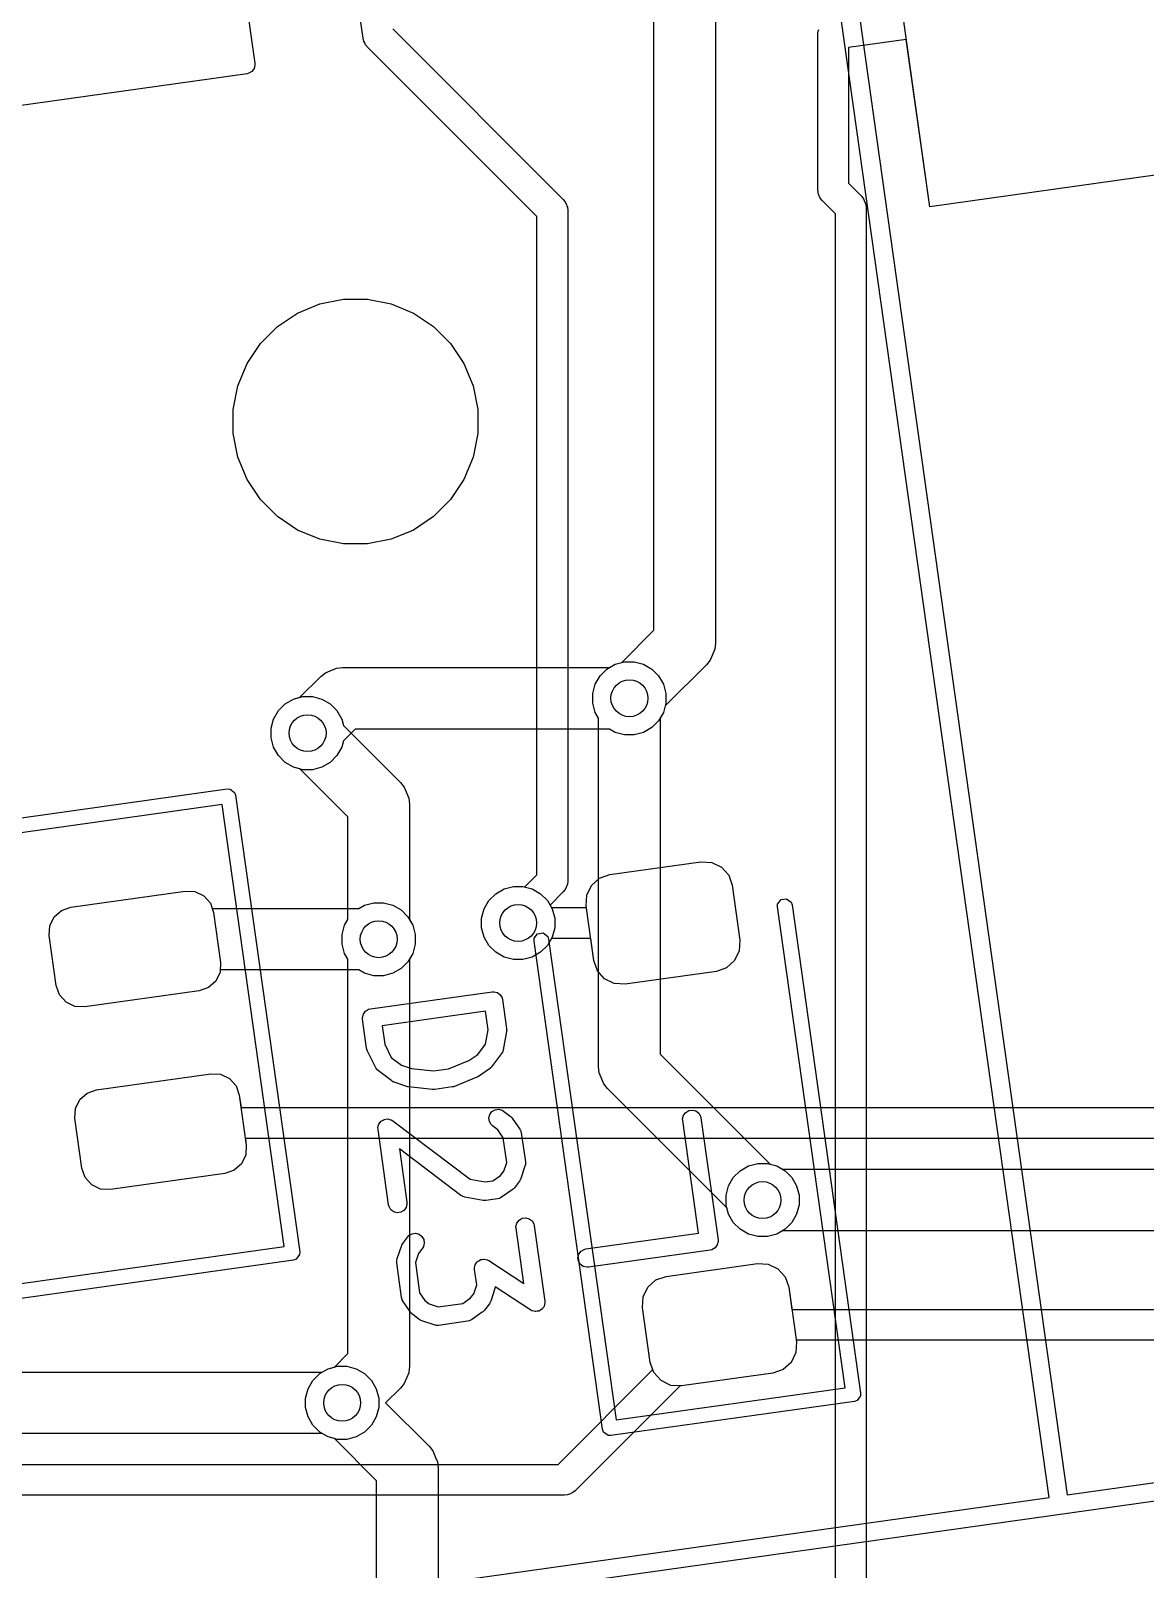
# Model space of a CAD drawing. Header units: millimetres. Extents: x 14 to 286, y -133 to -45.
# Drawn here: x 173.23 to 182.29, y -91.75 to -79.24 of the extents above; entities that cross this region are included whole.
import ezdxf

# ---------------------------------------------------------------- set-up
doc = ezdxf.new("R2010")
doc.units = ezdxf.units.MM
for name, color, linetype, true_color in [('B.Cu', 153, 'CONTINUOUS', 0x4d7fc4), ('B.Mask', 4, 'CONTINUOUS', 0x02ffee), ('B.Paste', 132, 'CONTINUOUS', 0x00c2c2), ('B.Silkscreen', 31, 'CONTINUOUS', 0xe8b2a7), ('F.Cu', 13, 'CONTINUOUS', 0xc83434), ('F.Mask', 201, 'CONTINUOUS', 0xd864ff), ('F.Paste', 253, 'CONTINUOUS', 0xb4a09a), ('F.Silkscreen', 41, 'CONTINUOUS', 0xf2eda1), ('User.Drawings', 9, 'CONTINUOUS', 0xc2c2c2)]:
    doc.layers.add(name, color=color, linetype=linetype, true_color=true_color)

msp = doc.modelspace()

# ---------------------------------------------------------------- linework, layer by layer
at = {"layer": 'B.Cu', "linetype": 'CONTINUOUS'}
for p, q in [((178.7958, -69.6389), (178.7958, -84.2194)), ((178.2958, -84.115846), (178.2958, -69.742453)), ((175.929816, -79.300396), (175.854478, -78.764334)), ((175.931002, -79.305288), (175.929816, -79.300396)), ((175.931002, -79.307386), (175.931002, -79.305288)), ((175.932227, -79.310345), (175.931002, -79.307386)), ((175.935589, -79.324211), (175.932227, -79.310345)), ((175.943614, -79.337836), (175.935589, -79.324211)), ((176.171546, -79.22407), (177.558288, -80.610811)), ((179.6288, -79.2666), (179.629293, -79.261593)), ((179.6288, -80.5313), (179.6288, -79.2666)), ((179.629001, -79.259515), (179.629803, -79.256411)), ((179.629293, -79.261593), (179.629001, -79.259515)), ((179.629803, -79.256411), (179.631202, -79.242214)), ((179.631202, -79.242214), (179.637252, -79.227605)), ((180.34899, -79.309173), (179.8788, -79.375259)), ((180.540353, -80.670786), (180.34899, -79.309173)), ((175.949666, -79.352446), (175.943614, -79.337836)), ((175.950229, -79.353009), (175.949666, -79.352446)), ((175.958457, -79.363035), (175.950229, -79.353009)), ((175.960342, -79.366235), (175.958457, -79.363035)), ((175.962284, -79.367698), (175.960342, -79.366235)), ((175.965312, -79.371388), (175.962284, -79.367698)), ((177.3449, -80.750976), (175.965312, -79.371388)), ((179.8788, -79.375259), (179.8788, -80.479524)), ((183.808238, -80.211514), (180.540353, -80.670786)), ((179.631202, -80.555686), (179.6288, -80.5313)), ((179.631202, -80.555687), (179.631202, -80.555686)), ((179.636329, -80.568064), (179.631202, -80.555687)), ((179.649866, -80.600746), (179.636329, -80.568064)), ((179.8788, -80.479524), (179.986288, -80.587012)), ((177.558288, -80.610811), (177.573833, -80.629753)), ((177.573833, -80.629753), (177.573834, -80.629754)), ((177.573834, -80.629754), (177.584766, -80.656149)), ((177.584766, -80.656149), (177.588305, -80.664692)), ((177.588305, -80.664692), (177.592498, -80.674814)), ((177.592498, -80.674814), (177.5949, -80.6992)), ((177.5949, -80.6992), (177.5949, -86.1554)), ((179.649871, -80.600751), (179.649866, -80.600746)), ((179.665412, -80.619688), (179.649871, -80.600751)), ((179.7729, -80.727176), (179.665412, -80.619688)), ((179.986288, -80.587012), (180.001828, -80.605948)), ((180.001828, -80.605948), (180.001834, -80.605954)), ((180.001834, -80.605954), (180.020498, -80.651014)), ((180.020498, -80.651014), (180.0229, -80.6754)), ((180.0229, -80.6754), (180.0229, -96.415362)), ((177.3449, -86.103623), (177.3449, -80.750976)), ((179.7729, -96.4241), (179.7729, -80.727176)), ((178.03427, -84.377375), (178.2958, -84.115846)), ((178.790997, -84.268172), (178.753668, -84.358292)), ((178.7958, -84.2194), (178.790997, -84.268162)), ((178.790997, -84.268162), (178.790997, -84.268172)), ((177.858594, -84.485972), (177.913972, -84.430594)), ((177.913972, -84.430594), (177.981795, -84.391436)), ((177.981795, -84.391436), (178.03427, -84.377375)), ((178.722577, -84.396177), (178.387824, -84.730929)), ((178.753668, -84.358292), (178.722577, -84.396177)), ((177.799167, -84.629442), (177.819436, -84.553795)), ((177.819436, -84.553795), (177.858594, -84.485972)), ((175.240794, -84.769272), (175.296172, -84.713894)), ((175.296172, -84.713894), (175.363995, -84.674736)), ((175.363995, -84.674736), (175.439642, -84.654467)), ((175.439642, -84.654467), (175.517958, -84.654467)), ((175.517958, -84.654467), (175.593605, -84.674736)), ((175.593605, -84.674736), (175.661428, -84.713894)), ((175.661428, -84.713894), (175.716806, -84.769272)), ((177.799167, -84.707758), (177.799167, -84.629442)), ((177.819436, -84.783405), (177.799167, -84.707758)), ((175.181367, -84.912742), (175.201636, -84.837095)), ((175.201636, -84.837095), (175.240794, -84.769272)), ((175.716806, -84.769272), (175.755964, -84.837095)), ((175.755964, -84.837095), (175.770024, -84.88957)), ((177.8466, -84.830453), (177.819436, -84.783405)), ((177.8466, -87.6663), (177.8466, -84.830453)), ((178.373764, -84.783405), (178.3466, -84.830453)), ((178.3466, -84.830453), (178.3466, -87.562746)), ((178.387824, -84.730929), (178.373764, -84.783405)), ((175.181367, -84.991058), (175.181367, -84.912742)), ((175.770024, -84.88957), (176.233776, -85.353323)), ((175.201636, -85.066705), (175.181367, -84.991058)), ((175.240794, -85.134528), (175.201636, -85.066705)), ((175.296172, -85.189906), (175.240794, -85.134528)), ((175.363995, -85.229064), (175.296172, -85.189906)), ((175.41647, -85.243124), (175.363995, -85.229064)), ((175.807, -85.633653), (175.41647, -85.243124)), ((176.233776, -85.353323), (176.264862, -85.391202)), ((176.264862, -85.391202), (176.264867, -85.391207)), ((176.264867, -85.391207), (176.302196, -85.481327)), ((176.302196, -85.481327), (176.307, -85.5301)), ((176.307, -85.5301), (176.307, -86.466546)), ((175.807, -86.466546), (175.807, -85.633653)), ((177.076795, -86.219036), (177.152442, -86.198767)), ((177.152442, -86.198767), (177.230758, -86.198767)), ((177.230758, -86.198767), (177.245741, -86.202781)), ((177.245741, -86.202781), (177.3449, -86.103623)), ((177.592498, -86.179786), (177.573834, -86.224846)), ((177.5949, -86.1554), (177.592498, -86.179786)), ((176.914436, -86.381395), (176.953594, -86.313572)), ((176.953594, -86.313572), (177.008972, -86.258194)), ((177.008972, -86.258194), (177.076795, -86.219036)), ((177.558289, -86.243788), (177.451164, -86.350912)), ((177.573834, -86.224846), (177.558289, -86.243788)), ((176.894167, -86.457042), (176.914436, -86.381395)), ((176.894167, -86.535358), (176.894167, -86.457042)), ((177.451164, -86.350912), (177.468764, -86.381395)), ((177.468764, -86.381395), (177.489033, -86.457042)), ((177.489033, -86.457042), (177.489033, -86.535358)), ((175.759567, -86.589242), (175.779836, -86.513595)), ((175.759567, -86.667558), (175.759567, -86.589242)), ((175.779836, -86.513595), (175.807, -86.466546)), ((176.307, -86.466546), (176.334164, -86.513595)), ((176.334164, -86.513595), (176.354433, -86.589242)), ((176.354433, -86.589242), (176.354433, -86.667558)), ((176.914436, -86.611005), (176.894167, -86.535358)), ((177.489033, -86.535358), (177.468764, -86.611005)), ((175.779836, -86.743205), (175.759567, -86.667558)), ((176.354433, -86.667558), (176.334164, -86.743205)), ((176.953594, -86.678828), (176.914436, -86.611005)), ((177.008972, -86.734206), (176.953594, -86.678828)), ((177.429606, -86.678828), (177.374228, -86.734206)), ((177.468764, -86.611005), (177.429606, -86.678828)), ((175.807, -86.790253), (175.779836, -86.743205)), ((175.807, -89.998446), (175.807, -86.790253)), ((176.334164, -86.743205), (176.307, -86.790253)), ((176.307, -86.790253), (176.307, -90.102)), ((177.076795, -86.773364), (177.008972, -86.734206)), ((177.152442, -86.793633), (177.076795, -86.773364)), ((177.230758, -86.793633), (177.152442, -86.793633)), ((177.306405, -86.773364), (177.230758, -86.793633)), ((177.374228, -86.734206), (177.306405, -86.773364)), ((178.3466, -87.562746), (179.242329, -88.458475)), ((177.851404, -87.715073), (177.8466, -87.6663)), ((177.888733, -87.805193), (177.851404, -87.715073)), ((177.888737, -87.805197), (177.888733, -87.805193)), ((177.919823, -87.843077), (177.888737, -87.805197)), ((178.888775, -88.812029), (177.919823, -87.843077)), ((179.242329, -88.458475), (179.294805, -88.472536)), ((179.294805, -88.472536), (179.362628, -88.511694)), ((179.362628, -88.511694), (179.418006, -88.567072)), ((179.418006, -88.567072), (179.457164, -88.634895)), ((179.457164, -88.634895), (179.477433, -88.710542)), ((179.477433, -88.710542), (179.477433, -88.788858)), ((178.902836, -88.864505), (178.888775, -88.812029)), ((179.477433, -88.788858), (179.457164, -88.864505)), ((178.941994, -88.932328), (178.902836, -88.864505)), ((178.997372, -88.987706), (178.941994, -88.932328)), ((179.418006, -88.932328), (179.362628, -88.987706)), ((179.457164, -88.864505), (179.418006, -88.932328)), ((179.065195, -89.026864), (178.997372, -88.987706)), ((179.140842, -89.047133), (179.065195, -89.026864)), ((179.219158, -89.047133), (179.140842, -89.047133)), ((179.294805, -89.026864), (179.219158, -89.047133)), ((179.362628, -88.987706), (179.294805, -89.026864)), ((175.69757, -90.107875), (175.807, -89.998446)), ((175.482736, -90.284295), (175.521894, -90.216472)), ((175.521894, -90.216472), (175.577272, -90.161094)), ((175.577272, -90.161094), (175.645095, -90.121936)), ((175.645095, -90.121936), (175.69757, -90.107875)), ((176.300899, -90.153904), (176.264868, -90.240892)), ((176.302196, -90.150773), (176.300899, -90.153904)), ((176.307, -90.102), (176.302196, -90.150773)), ((175.462467, -90.359942), (175.482736, -90.284295)), ((176.233777, -90.278777), (176.113454, -90.3991)), ((176.264868, -90.240892), (176.233777, -90.278777)), ((175.462467, -90.438258), (175.462467, -90.359942)), ((175.482736, -90.513905), (175.462467, -90.438258)), ((176.113454, -90.3991), (176.466377, -90.752023)), ((175.521894, -90.581728), (175.482736, -90.513905)), ((175.577272, -90.637106), (175.521894, -90.581728)), ((175.645095, -90.676264), (175.577272, -90.637106)), ((175.69757, -90.690324), (175.645095, -90.676264)), ((176.0396, -91.032354), (175.69757, -90.690324)), ((176.466377, -90.752023), (176.497468, -90.789908)), ((176.497468, -90.789908), (176.519334, -90.842699)), ((176.519334, -90.842699), (176.534796, -90.880027)), ((176.534796, -90.880027), (176.5396, -90.9288)), ((176.5396, -90.9288), (176.5396, -107.428046)), ((176.0396, -107.428046), (176.0396, -91.032354))]:
    msp.add_line(p, q, dxfattribs=at)
at = {"layer": 'B.Cu'}
for centre in [(178.0966, -84.6686), (175.4788, -84.9519), (177.1916, -86.4962), (176.057, -86.6284), (179.18, -88.7497), (175.7599, -90.3991)]:
    msp.add_circle(centre, 0.15, dxfattribs=at)
at = {"layer": 'B.Mask', "linetype": 'CONTINUOUS'}
for p, q in [((180.540353, -80.670786), (180.122834, -77.699982)), ((183.808238, -80.211514), (180.540353, -80.670786)), ((175.396665, -81.53608), (175.577777, -81.461061)), ((175.577777, -81.461061), (175.770045, -81.422816)), ((175.770045, -81.422816), (175.966079, -81.422816)), ((175.966079, -81.422816), (176.158347, -81.461061)), ((176.158347, -81.461061), (176.339459, -81.53608)), ((175.233669, -81.644991), (175.396665, -81.53608)), ((176.339459, -81.53608), (176.502455, -81.644991)), ((175.095052, -81.783608), (175.233669, -81.644991)), ((176.502455, -81.644991), (176.641072, -81.783608)), ((174.986141, -81.946604), (175.095052, -81.783608)), ((176.641072, -81.783608), (176.749983, -81.946604)), ((174.911122, -82.127716), (174.986141, -81.946604)), ((176.749983, -81.946604), (176.825002, -82.127716)), ((174.872877, -82.319984), (174.911122, -82.127716)), ((176.825002, -82.127716), (176.863247, -82.319984)), ((174.872877, -82.516018), (174.872877, -82.319984)), ((176.863247, -82.319984), (176.863247, -82.516018)), ((174.911122, -82.708286), (174.872877, -82.516018)), ((176.863247, -82.516018), (176.825002, -82.708286)), ((174.986141, -82.889398), (174.911122, -82.708286)), ((176.825002, -82.708286), (176.749983, -82.889398)), ((175.095052, -83.052394), (174.986141, -82.889398)), ((176.749983, -82.889398), (176.641072, -83.052394)), ((175.233669, -83.191011), (175.095052, -83.052394)), ((176.641072, -83.052394), (176.502455, -83.191011)), ((175.396665, -83.299922), (175.233669, -83.191011)), ((176.502455, -83.191011), (176.339459, -83.299922)), ((175.577777, -83.374941), (175.396665, -83.299922)), ((176.339459, -83.299922), (176.158347, -83.374941)), ((175.770045, -83.413186), (175.577777, -83.374941)), ((175.966079, -83.413186), (175.770045, -83.413186)), ((176.158347, -83.374941), (175.966079, -83.413186))]:
    msp.add_line(p, q, dxfattribs=at)
at = {"layer": 'B.Paste', "linetype": 'CONTINUOUS'}
for p, q in [((180.540353, -80.670786), (180.122834, -77.699982)), ((183.808238, -80.211514), (180.540353, -80.670786))]:
    msp.add_line(p, q, dxfattribs=at)
at = {"layer": 'B.Silkscreen', "linetype": 'CONTINUOUS'}
for p, q in [((174.910311, -78.513293), (175.049484, -79.503562)), ((175.025156, -79.569954), (174.999941, -79.584807)), ((175.042767, -79.546584), (175.025156, -79.569954)), ((175.050094, -79.518252), (175.042767, -79.546584)), ((175.049484, -79.503562), (175.050094, -79.518252)), ((174.985652, -79.58827), (170.034311, -80.284135)), ((174.999941, -79.584807), (174.985652, -79.58827))]:
    msp.add_line(p, q, dxfattribs=at)
at = {"layer": 'F.Cu', "linetype": 'CONTINUOUS'}
for p, q in [((175.585324, -84.491823), (175.623208, -84.460732)), ((175.623208, -84.460732), (175.713328, -84.423403)), ((175.713328, -84.423403), (175.713337, -84.423403)), ((175.713337, -84.423403), (175.7621, -84.4186)), ((175.7621, -84.4186), (177.934746, -84.4186)), ((177.934746, -84.4186), (177.981795, -84.391436)), ((177.981795, -84.391436), (178.057442, -84.371167)), ((178.057442, -84.371167), (178.135758, -84.371167)), ((178.135758, -84.371167), (178.211405, -84.391436)), ((178.211405, -84.391436), (178.279228, -84.430594)), ((178.279228, -84.430594), (178.334606, -84.485972)), ((175.41647, -84.660675), (175.585324, -84.491823)), ((178.334606, -84.485972), (178.373764, -84.553795)), ((178.373764, -84.553795), (178.394033, -84.629442)), ((175.240794, -84.769272), (175.296172, -84.713894)), ((175.296172, -84.713894), (175.363995, -84.674736)), ((175.363995, -84.674736), (175.41647, -84.660675)), ((178.394033, -84.707758), (178.373764, -84.783405)), ((178.394033, -84.629442), (178.394033, -84.707758)), ((175.181367, -84.912742), (175.201636, -84.837095)), ((175.201636, -84.837095), (175.240794, -84.769272)), ((178.373764, -84.783405), (178.334606, -84.851228)), ((175.181367, -84.991058), (175.181367, -84.912742)), ((175.865653, -84.9186), (175.770024, -85.014229)), ((177.934746, -84.9186), (175.865653, -84.9186)), ((177.981795, -84.945764), (177.934746, -84.9186)), ((178.057442, -84.966033), (177.981795, -84.945764)), ((178.211405, -84.945764), (178.135758, -84.966033)), ((178.279228, -84.906606), (178.211405, -84.945764)), ((178.334606, -84.851228), (178.279228, -84.906606)), ((175.201636, -85.066705), (175.181367, -84.991058)), ((175.240794, -85.134528), (175.201636, -85.066705)), ((175.755964, -85.066705), (175.716806, -85.134528)), ((175.770024, -85.014229), (175.755964, -85.066705)), ((178.135758, -84.966033), (178.057442, -84.966033)), ((175.296172, -85.189906), (175.240794, -85.134528)), ((175.363995, -85.229064), (175.296172, -85.189906)), ((175.661428, -85.189906), (175.593605, -85.229064)), ((175.716806, -85.134528), (175.661428, -85.189906)), ((175.439642, -85.249333), (175.363995, -85.229064)), ((175.517958, -85.249333), (175.439642, -85.249333)), ((175.593605, -85.229064), (175.517958, -85.249333)), ((177.936386, -86.102627), (178.679087, -85.998247)), ((178.679087, -85.998247), (178.766736, -86.003224)), ((178.766736, -86.003224), (178.845809, -86.041365)), ((178.845809, -86.041365), (178.904267, -86.106861)), ((177.076795, -86.219036), (177.152442, -86.198767)), ((177.152442, -86.198767), (177.230758, -86.198767)), ((177.230758, -86.198767), (177.306405, -86.219036)), ((177.749866, -86.269102), (177.788007, -86.190029)), ((177.788007, -86.190029), (177.853503, -86.131571)), ((177.853503, -86.131571), (177.936386, -86.102627)), ((178.904267, -86.106861), (178.933211, -86.189744)), ((178.933211, -86.189744), (178.995839, -86.635364)), ((173.551614, -86.367453), (174.482466, -86.236631)), ((174.482466, -86.236631), (174.562324, -86.241166)), ((174.562324, -86.241166), (174.634369, -86.275915)), ((174.634369, -86.275915), (174.68763, -86.33559)), ((174.68763, -86.33559), (174.70258, -86.3784)), ((175.942195, -86.351236), (176.017842, -86.330967)), ((176.017842, -86.330967), (176.096158, -86.330967)), ((176.096158, -86.330967), (176.171805, -86.351236)), ((176.914436, -86.381395), (176.953594, -86.313572)), ((176.953594, -86.313572), (177.008972, -86.258194)), ((177.008972, -86.258194), (177.076795, -86.219036)), ((177.306405, -86.219036), (177.374228, -86.258194)), ((177.374228, -86.258194), (177.429606, -86.313572)), ((177.429606, -86.313572), (177.462878, -86.3712)), ((177.744889, -86.356752), (177.749866, -86.269102)), ((173.381675, -86.519131), (173.416424, -86.447086)), ((173.416424, -86.447086), (173.476099, -86.393825)), ((173.476099, -86.393825), (173.551614, -86.367453)), ((174.70258, -86.3784), (175.895146, -86.3784)), ((175.895146, -86.3784), (175.942195, -86.351236)), ((176.171805, -86.351236), (176.239628, -86.390394)), ((176.239628, -86.390394), (176.295006, -86.445772)), ((176.295006, -86.445772), (176.334164, -86.513595)), ((176.894167, -86.457042), (176.914436, -86.381395)), ((176.894167, -86.535358), (176.894167, -86.457042)), ((177.462878, -86.3712), (177.74692, -86.3712)), ((177.74692, -86.3712), (177.744889, -86.356752)), ((173.37714, -86.598989), (173.381675, -86.519131)), ((176.334164, -86.513595), (176.354433, -86.589242)), ((176.354433, -86.589242), (176.354433, -86.667558)), ((176.914436, -86.611005), (176.894167, -86.535358)), ((173.434201, -87.004999), (173.37714, -86.598989)), ((176.354433, -86.667558), (176.334164, -86.743205)), ((176.953594, -86.678828), (176.914436, -86.611005)), ((177.008972, -86.734206), (176.953594, -86.678828)), ((177.429606, -86.678828), (177.374228, -86.734206)), ((177.462878, -86.6212), (177.429606, -86.678828)), ((177.782055, -86.6212), (177.462878, -86.6212)), ((177.807517, -86.802372), (177.782055, -86.6212)), ((178.995839, -86.635364), (178.990862, -86.723014)), ((176.295006, -86.811028), (176.239628, -86.866406)), ((176.334164, -86.743205), (176.295006, -86.811028)), ((177.076795, -86.773364), (177.008972, -86.734206)), ((177.152442, -86.793633), (177.076795, -86.773364)), ((177.230758, -86.793633), (177.152442, -86.793633)), ((177.306405, -86.773364), (177.230758, -86.793633)), ((177.374228, -86.734206), (177.306405, -86.773364)), ((177.836461, -86.885255), (177.807517, -86.802372)), ((178.952721, -86.802087), (178.887225, -86.860545)), ((178.990862, -86.723014), (178.952721, -86.802087)), ((174.766527, -86.896973), (174.731778, -86.969018)), ((174.767582, -86.8784), (174.766527, -86.896973)), ((175.895146, -86.8784), (174.767582, -86.8784)), ((175.942195, -86.905564), (175.895146, -86.8784)), ((176.017842, -86.925833), (175.942195, -86.905564)), ((176.096158, -86.925833), (176.017842, -86.925833)), ((176.171805, -86.905564), (176.096158, -86.925833)), ((176.239628, -86.866406), (176.171805, -86.905564)), ((177.894919, -86.950751), (177.836461, -86.885255)), ((177.973992, -86.988892), (177.894919, -86.950751)), ((178.804342, -86.889489), (178.061641, -86.993869)), ((178.887225, -86.860545), (178.804342, -86.889489)), ((173.460572, -87.080514), (173.434201, -87.004999)), ((173.513833, -87.140189), (173.460572, -87.080514)), ((174.596588, -87.048651), (173.665736, -87.179473)), ((174.672103, -87.022279), (174.596588, -87.048651)), ((174.731778, -86.969018), (174.672103, -87.022279)), ((178.061641, -86.993869), (177.973992, -86.988892)), ((173.585878, -87.174938), (173.513833, -87.140189)), ((173.665736, -87.179473), (173.585878, -87.174938)), ((173.760373, -87.852855), (174.691225, -87.722033)), ((174.691225, -87.722033), (174.771083, -87.726568)), ((174.771083, -87.726568), (174.843128, -87.761317)), ((174.843128, -87.761317), (174.896389, -87.820992)), ((174.896389, -87.820992), (174.92276, -87.896507)), ((173.590434, -88.004533), (173.625183, -87.932488)), ((173.625183, -87.932488), (173.684858, -87.879227)), ((173.684858, -87.879227), (173.760373, -87.852855)), ((174.92276, -87.896507), (174.937024, -87.998)), ((173.585899, -88.084391), (173.590434, -88.004533)), ((173.64296, -88.490401), (173.585899, -88.084391)), ((174.937024, -87.998), (184.208824, -87.998)), ((184.2606, -88.248), (174.972159, -88.248)), ((174.972159, -88.248), (174.979821, -88.302517)), ((174.979821, -88.302517), (174.975286, -88.382375)), ((174.940537, -88.45442), (174.880862, -88.507681)), ((174.975286, -88.382375), (174.940537, -88.45442)), ((179.065195, -88.472536), (179.140842, -88.452267)), ((179.140842, -88.452267), (179.219158, -88.452267)), ((179.219158, -88.452267), (179.294805, -88.472536)), ((173.669331, -88.565916), (173.64296, -88.490401)), ((173.722592, -88.625591), (173.669331, -88.565916)), ((174.805347, -88.534053), (173.874495, -88.664875)), ((174.880862, -88.507681), (174.805347, -88.534053)), ((178.902836, -88.634895), (178.941994, -88.567072)), ((178.941994, -88.567072), (178.997372, -88.511694)), ((178.997372, -88.511694), (179.065195, -88.472536)), ((179.294805, -88.472536), (179.341854, -88.4997)), ((179.341854, -88.4997), (191.021846, -88.4997)), ((173.794637, -88.66034), (173.722592, -88.625591)), ((173.874495, -88.664875), (173.794637, -88.66034)), ((178.882567, -88.710542), (178.902836, -88.634895)), ((178.882567, -88.788858), (178.882567, -88.710542)), ((178.902836, -88.864505), (178.882567, -88.788858)), ((178.941994, -88.932328), (178.902836, -88.864505)), ((178.997372, -88.987706), (178.941994, -88.932328)), ((179.065195, -89.026864), (178.997372, -88.987706)), ((179.140842, -89.047133), (179.065195, -89.026864)), ((179.219158, -89.047133), (179.140842, -89.047133)), ((179.294805, -89.026864), (179.219158, -89.047133)), ((179.341854, -88.9997), (179.294805, -89.026864)), ((191.1254, -88.9997), (179.341854, -88.9997)), ((178.395658, -89.370511), (179.138359, -89.266131)), ((179.138359, -89.266131), (179.226008, -89.271108)), ((179.226008, -89.271108), (179.305081, -89.309249)), ((179.305081, -89.309249), (179.363539, -89.374745)), ((178.209138, -89.536986), (178.247279, -89.457913)), ((178.247279, -89.457913), (178.312775, -89.399455)), ((178.312775, -89.399455), (178.395658, -89.370511)), ((179.363539, -89.374745), (179.392483, -89.457628)), ((179.392483, -89.457628), (179.417959, -89.6389)), ((178.204161, -89.624636), (178.209138, -89.536986)), ((178.266789, -90.070256), (178.204161, -89.624636)), ((179.417959, -89.6389), (191.1197, -89.6389)), ((179.455111, -89.903248), (179.450134, -89.990898)), ((191.067924, -89.8889), (179.453095, -89.8889)), ((179.453095, -89.8889), (179.455111, -89.903248)), ((178.287412, -90.129311), (178.266789, -90.070256)), ((179.411993, -90.069971), (179.346497, -90.128429)), ((179.450134, -89.990898), (179.411993, -90.069971)), ((162.261254, -90.1491), (175.598046, -90.1491)), ((175.598046, -90.1491), (175.645095, -90.121936)), ((175.645095, -90.121936), (175.720742, -90.101667)), ((175.720742, -90.101667), (175.799058, -90.101667)), ((175.799058, -90.101667), (175.874705, -90.121936)), ((175.874705, -90.121936), (175.942528, -90.161094)), ((175.942528, -90.161094), (175.997906, -90.216472)), ((175.997906, -90.216472), (176.037064, -90.284295)), ((177.515924, -90.9008), (178.287412, -90.129311)), ((179.263614, -90.157373), (178.520913, -90.261753)), ((179.346497, -90.128429), (179.263614, -90.157373)), ((176.037064, -90.284295), (176.057333, -90.359942)), ((178.509188, -90.261087), (177.656088, -91.114188)), ((178.520913, -90.261753), (178.509188, -90.261087)), ((176.057333, -90.438258), (176.037064, -90.513905)), ((176.057333, -90.359942), (176.057333, -90.438258)), ((175.997906, -90.581728), (175.942528, -90.637106)), ((176.037064, -90.513905), (175.997906, -90.581728)), ((175.598046, -90.6491), (162.1577, -90.6491)), ((175.645095, -90.676264), (175.598046, -90.6491)), ((175.720742, -90.696533), (175.645095, -90.676264)), ((175.799058, -90.696533), (175.720742, -90.696533)), ((175.874705, -90.676264), (175.799058, -90.696533)), ((175.942528, -90.637106), (175.874705, -90.676264)), ((159.538276, -90.9008), (177.515924, -90.9008)), ((177.5677, -91.1508), (159.4865, -91.1508)), ((177.592086, -91.148398), (177.5677, -91.1508)), ((177.592087, -91.148398), (177.592086, -91.148398)), ((177.609686, -91.141108), (177.592087, -91.148398)), ((177.637146, -91.129734), (177.609686, -91.141108)), ((177.637151, -91.129728), (177.637146, -91.129734)), ((177.656088, -91.114188), (177.637151, -91.129728))]:
    msp.add_line(p, q, dxfattribs=at)
at = {"layer": 'F.Cu'}
for centre in [(178.0966, -84.6686), (175.4788, -84.9519), (177.1916, -86.4962), (176.057, -86.6284), (179.18, -88.7497), (175.7599, -90.3991)]:
    msp.add_circle(centre, 0.15, dxfattribs=at)
at = {"layer": 'F.Mask', "linetype": 'CONTINUOUS'}
for p, q in [((175.396665, -81.53608), (175.577777, -81.461061)), ((175.577777, -81.461061), (175.770045, -81.422816)), ((175.770045, -81.422816), (175.966079, -81.422816)), ((175.966079, -81.422816), (176.158347, -81.461061)), ((176.158347, -81.461061), (176.339459, -81.53608)), ((175.233669, -81.644991), (175.396665, -81.53608)), ((176.339459, -81.53608), (176.502455, -81.644991)), ((175.095052, -81.783608), (175.233669, -81.644991)), ((176.502455, -81.644991), (176.641072, -81.783608)), ((174.986141, -81.946604), (175.095052, -81.783608)), ((176.641072, -81.783608), (176.749983, -81.946604)), ((174.911122, -82.127716), (174.986141, -81.946604)), ((176.749983, -81.946604), (176.825002, -82.127716)), ((174.872877, -82.319984), (174.911122, -82.127716)), ((176.825002, -82.127716), (176.863247, -82.319984)), ((174.872877, -82.516018), (174.872877, -82.319984)), ((176.863247, -82.319984), (176.863247, -82.516018)), ((174.911122, -82.708286), (174.872877, -82.516018)), ((176.863247, -82.516018), (176.825002, -82.708286)), ((174.986141, -82.889398), (174.911122, -82.708286)), ((176.825002, -82.708286), (176.749983, -82.889398)), ((175.095052, -83.052394), (174.986141, -82.889398)), ((176.749983, -82.889398), (176.641072, -83.052394)), ((175.233669, -83.191011), (175.095052, -83.052394)), ((176.641072, -83.052394), (176.502455, -83.191011)), ((175.396665, -83.299922), (175.233669, -83.191011)), ((176.502455, -83.191011), (176.339459, -83.299922)), ((175.577777, -83.374941), (175.396665, -83.299922)), ((176.339459, -83.299922), (176.158347, -83.374941)), ((175.770045, -83.413186), (175.577777, -83.374941)), ((175.966079, -83.413186), (175.770045, -83.413186)), ((176.158347, -83.374941), (175.966079, -83.413186)), ((177.936386, -86.102627), (178.679087, -85.998247)), ((178.679087, -85.998247), (178.766736, -86.003224)), ((178.766736, -86.003224), (178.845809, -86.041365)), ((178.845809, -86.041365), (178.904267, -86.106861)), ((177.749866, -86.269102), (177.788007, -86.190029)), ((177.788007, -86.190029), (177.853503, -86.131571)), ((177.853503, -86.131571), (177.936386, -86.102627)), ((178.904267, -86.106861), (178.933211, -86.189744)), ((178.933211, -86.189744), (178.995839, -86.635364)), ((173.551614, -86.367453), (174.482466, -86.236631)), ((174.482466, -86.236631), (174.562324, -86.241166)), ((174.562324, -86.241166), (174.634369, -86.275915)), ((174.634369, -86.275915), (174.68763, -86.33559)), ((174.68763, -86.33559), (174.714001, -86.411105)), ((177.744889, -86.356752), (177.749866, -86.269102)), ((173.381675, -86.519131), (173.416424, -86.447086)), ((173.416424, -86.447086), (173.476099, -86.393825)), ((173.476099, -86.393825), (173.551614, -86.367453)), ((174.714001, -86.411105), (174.771062, -86.817115)), ((177.807517, -86.802372), (177.744889, -86.356752)), ((173.37714, -86.598989), (173.381675, -86.519131)), ((173.434201, -87.004999), (173.37714, -86.598989)), ((178.995839, -86.635364), (178.990862, -86.723014)), ((174.771062, -86.817115), (174.766527, -86.896973)), ((177.836461, -86.885255), (177.807517, -86.802372)), ((178.952721, -86.802087), (178.887225, -86.860545)), ((178.990862, -86.723014), (178.952721, -86.802087)), ((174.766527, -86.896973), (174.731778, -86.969018)), ((177.894919, -86.950751), (177.836461, -86.885255)), ((177.973992, -86.988892), (177.894919, -86.950751)), ((178.804342, -86.889489), (178.061641, -86.993869)), ((178.887225, -86.860545), (178.804342, -86.889489)), ((173.460572, -87.080514), (173.434201, -87.004999)), ((173.513833, -87.140189), (173.460572, -87.080514)), ((174.596588, -87.048651), (173.665736, -87.179473)), ((174.672103, -87.022279), (174.596588, -87.048651)), ((174.731778, -86.969018), (174.672103, -87.022279)), ((178.061641, -86.993869), (177.973992, -86.988892)), ((173.585878, -87.174938), (173.513833, -87.140189)), ((173.665736, -87.179473), (173.585878, -87.174938)), ((173.760373, -87.852855), (174.691225, -87.722033)), ((174.691225, -87.722033), (174.771083, -87.726568)), ((174.771083, -87.726568), (174.843128, -87.761317)), ((174.843128, -87.761317), (174.896389, -87.820992)), ((174.896389, -87.820992), (174.92276, -87.896507)), ((173.590434, -88.004533), (173.625183, -87.932488)), ((173.625183, -87.932488), (173.684858, -87.879227)), ((173.684858, -87.879227), (173.760373, -87.852855)), ((174.92276, -87.896507), (174.979821, -88.302517)), ((173.585899, -88.084391), (173.590434, -88.004533)), ((173.64296, -88.490401), (173.585899, -88.084391)), ((174.979821, -88.302517), (174.975286, -88.382375)), ((174.940537, -88.45442), (174.880862, -88.507681)), ((174.975286, -88.382375), (174.940537, -88.45442)), ((173.669331, -88.565916), (173.64296, -88.490401)), ((173.722592, -88.625591), (173.669331, -88.565916)), ((174.805347, -88.534053), (173.874495, -88.664875)), ((174.880862, -88.507681), (174.805347, -88.534053)), ((173.794637, -88.66034), (173.722592, -88.625591)), ((173.874495, -88.664875), (173.794637, -88.66034)), ((178.395658, -89.370511), (179.138359, -89.266131)), ((179.138359, -89.266131), (179.226008, -89.271108)), ((179.226008, -89.271108), (179.305081, -89.309249)), ((179.305081, -89.309249), (179.363539, -89.374745)), ((178.209138, -89.536986), (178.247279, -89.457913)), ((178.247279, -89.457913), (178.312775, -89.399455)), ((178.312775, -89.399455), (178.395658, -89.370511)), ((179.363539, -89.374745), (179.392483, -89.457628)), ((179.392483, -89.457628), (179.455111, -89.903248)), ((178.204161, -89.624636), (178.209138, -89.536986)), ((178.266789, -90.070256), (178.204161, -89.624636)), ((179.455111, -89.903248), (179.450134, -89.990898)), ((178.295733, -90.153139), (178.266789, -90.070256)), ((179.411993, -90.069971), (179.346497, -90.128429)), ((179.450134, -89.990898), (179.411993, -90.069971)), ((178.354191, -90.218635), (178.295733, -90.153139)), ((178.433264, -90.256776), (178.354191, -90.218635)), ((179.263614, -90.157373), (178.520913, -90.261753)), ((179.346497, -90.128429), (179.263614, -90.157373)), ((178.520913, -90.261753), (178.433264, -90.256776))]:
    msp.add_line(p, q, dxfattribs=at)
at = {"layer": 'F.Paste', "linetype": 'CONTINUOUS'}
for p, q in [((177.936386, -86.102627), (178.679087, -85.998247)), ((178.679087, -85.998247), (178.766736, -86.003224)), ((178.766736, -86.003224), (178.845809, -86.041365)), ((178.845809, -86.041365), (178.904267, -86.106861)), ((177.749866, -86.269102), (177.788007, -86.190029)), ((177.788007, -86.190029), (177.853503, -86.131571)), ((177.853503, -86.131571), (177.936386, -86.102627)), ((178.904267, -86.106861), (178.933211, -86.189744)), ((178.933211, -86.189744), (178.995839, -86.635364)), ((173.551614, -86.367453), (174.482466, -86.236631)), ((174.482466, -86.236631), (174.562324, -86.241166)), ((174.562324, -86.241166), (174.634369, -86.275915)), ((174.634369, -86.275915), (174.68763, -86.33559)), ((174.68763, -86.33559), (174.714001, -86.411105)), ((177.744889, -86.356752), (177.749866, -86.269102)), ((173.381675, -86.519131), (173.416424, -86.447086)), ((173.416424, -86.447086), (173.476099, -86.393825)), ((173.476099, -86.393825), (173.551614, -86.367453)), ((174.714001, -86.411105), (174.771062, -86.817115)), ((177.807517, -86.802372), (177.744889, -86.356752)), ((173.37714, -86.598989), (173.381675, -86.519131)), ((173.434201, -87.004999), (173.37714, -86.598989)), ((178.995839, -86.635364), (178.990862, -86.723014)), ((174.771062, -86.817115), (174.766527, -86.896973)), ((177.836461, -86.885255), (177.807517, -86.802372)), ((178.952721, -86.802087), (178.887225, -86.860545)), ((178.990862, -86.723014), (178.952721, -86.802087)), ((174.766527, -86.896973), (174.731778, -86.969018)), ((177.894919, -86.950751), (177.836461, -86.885255)), ((177.973992, -86.988892), (177.894919, -86.950751)), ((178.804342, -86.889489), (178.061641, -86.993869)), ((178.887225, -86.860545), (178.804342, -86.889489)), ((173.460572, -87.080514), (173.434201, -87.004999)), ((173.513833, -87.140189), (173.460572, -87.080514)), ((174.596588, -87.048651), (173.665736, -87.179473)), ((174.672103, -87.022279), (174.596588, -87.048651)), ((174.731778, -86.969018), (174.672103, -87.022279)), ((178.061641, -86.993869), (177.973992, -86.988892)), ((173.585878, -87.174938), (173.513833, -87.140189)), ((173.665736, -87.179473), (173.585878, -87.174938)), ((173.760373, -87.852855), (174.691225, -87.722033)), ((174.691225, -87.722033), (174.771083, -87.726568)), ((174.771083, -87.726568), (174.843128, -87.761317)), ((174.843128, -87.761317), (174.896389, -87.820992)), ((174.896389, -87.820992), (174.92276, -87.896507)), ((173.590434, -88.004533), (173.625183, -87.932488)), ((173.625183, -87.932488), (173.684858, -87.879227)), ((173.684858, -87.879227), (173.760373, -87.852855)), ((174.92276, -87.896507), (174.979821, -88.302517)), ((173.585899, -88.084391), (173.590434, -88.004533)), ((173.64296, -88.490401), (173.585899, -88.084391)), ((174.979821, -88.302517), (174.975286, -88.382375)), ((174.940537, -88.45442), (174.880862, -88.507681)), ((174.975286, -88.382375), (174.940537, -88.45442)), ((173.669331, -88.565916), (173.64296, -88.490401)), ((173.722592, -88.625591), (173.669331, -88.565916)), ((174.805347, -88.534053), (173.874495, -88.664875)), ((174.880862, -88.507681), (174.805347, -88.534053)), ((173.794637, -88.66034), (173.722592, -88.625591)), ((173.874495, -88.664875), (173.794637, -88.66034)), ((178.395658, -89.370511), (179.138359, -89.266131)), ((179.138359, -89.266131), (179.226008, -89.271108)), ((179.226008, -89.271108), (179.305081, -89.309249)), ((179.305081, -89.309249), (179.363539, -89.374745)), ((178.209138, -89.536986), (178.247279, -89.457913)), ((178.247279, -89.457913), (178.312775, -89.399455)), ((178.312775, -89.399455), (178.395658, -89.370511)), ((179.363539, -89.374745), (179.392483, -89.457628)), ((179.392483, -89.457628), (179.455111, -89.903248)), ((178.204161, -89.624636), (178.209138, -89.536986)), ((178.266789, -90.070256), (178.204161, -89.624636)), ((179.455111, -89.903248), (179.450134, -89.990898)), ((178.295733, -90.153139), (178.266789, -90.070256)), ((179.411993, -90.069971), (179.346497, -90.128429)), ((179.450134, -89.990898), (179.411993, -90.069971)), ((178.354191, -90.218635), (178.295733, -90.153139)), ((178.433264, -90.256776), (178.354191, -90.218635)), ((179.263614, -90.157373), (178.520913, -90.261753)), ((179.346497, -90.128429), (179.263614, -90.157373)), ((178.520913, -90.261753), (178.433264, -90.256776))]:
    msp.add_line(p, q, dxfattribs=at)
at = {"layer": 'F.Silkscreen', "linetype": 'CONTINUOUS'}
for p, q in [((175.396665, -81.53608), (175.577777, -81.461061)), ((175.577777, -81.461061), (175.770045, -81.422816)), ((175.770045, -81.422816), (175.966079, -81.422816)), ((175.966079, -81.422816), (176.158347, -81.461061)), ((176.158347, -81.461061), (176.339459, -81.53608)), ((175.233669, -81.644991), (175.396665, -81.53608)), ((176.339459, -81.53608), (176.502455, -81.644991)), ((175.095052, -81.783608), (175.233669, -81.644991)), ((176.502455, -81.644991), (176.641072, -81.783608)), ((174.986141, -81.946604), (175.095052, -81.783608)), ((176.641072, -81.783608), (176.749983, -81.946604)), ((174.911122, -82.127716), (174.986141, -81.946604)), ((176.749983, -81.946604), (176.825002, -82.127716)), ((174.872877, -82.319984), (174.911122, -82.127716)), ((176.825002, -82.127716), (176.863247, -82.319984)), ((174.872877, -82.516018), (174.872877, -82.319984)), ((176.863247, -82.319984), (176.863247, -82.516018)), ((174.911122, -82.708286), (174.872877, -82.516018)), ((176.863247, -82.516018), (176.825002, -82.708286)), ((174.986141, -82.889398), (174.911122, -82.708286)), ((176.825002, -82.708286), (176.749983, -82.889398)), ((175.095052, -83.052394), (174.986141, -82.889398)), ((176.749983, -82.889398), (176.641072, -83.052394)), ((175.233669, -83.191011), (175.095052, -83.052394)), ((176.641072, -83.052394), (176.502455, -83.191011)), ((175.396665, -83.299922), (175.233669, -83.191011)), ((176.502455, -83.191011), (176.339459, -83.299922)), ((175.577777, -83.374941), (175.396665, -83.299922)), ((176.339459, -83.299922), (176.158347, -83.374941)), ((175.770045, -83.413186), (175.577777, -83.374941)), ((175.966079, -83.413186), (175.770045, -83.413186)), ((176.158347, -83.374941), (175.966079, -83.413186)), ((167.596222, -86.421813), (174.825179, -85.40585)), ((174.825179, -85.40585), (174.848552, -85.407177)), ((174.848552, -85.407177), (174.885227, -85.434814)), ((174.885227, -85.434814), (174.892945, -85.456916)), ((174.892945, -85.456916), (175.414844, -89.170421)), ((174.782463, -85.533032), (167.672338, -86.532294)), ((175.287661, -89.127705), (174.782463, -85.533032)), ((179.302542, -86.341862), (179.330179, -86.305187)), ((179.330179, -86.305187), (179.375654, -86.298796)), ((179.375654, -86.298796), (179.412329, -86.326433)), ((179.412329, -86.326433), (179.420047, -86.348535)), ((179.301215, -86.365235), (179.302542, -86.341862)), ((179.85095, -90.276796), (179.301215, -86.365235)), ((179.420047, -86.348535), (179.978133, -90.319511)), ((177.322007, -86.620208), (177.349644, -86.583533)), ((177.349644, -86.583533), (177.395119, -86.577142)), ((177.395119, -86.577142), (177.431794, -86.604779)), ((177.32068, -86.643581), (177.322007, -86.620208)), ((177.878764, -90.614556), (177.32068, -86.643581)), ((177.431794, -86.604779), (177.439512, -86.626881)), ((177.439512, -86.626881), (177.989245, -90.538439)), ((175.989637, -87.194906), (176.979905, -87.055733)), ((176.979905, -87.055733), (176.994595, -87.055123)), ((176.994595, -87.055123), (177.022927, -87.062451)), ((177.022927, -87.062451), (177.046297, -87.080062)), ((177.046297, -87.080062), (177.06115, -87.105276)), ((175.932523, -87.236592), (175.950134, -87.213222)), ((175.950134, -87.213222), (175.975348, -87.198369)), ((175.975348, -87.198369), (175.989637, -87.194906)), ((176.92651, -87.21471), (176.084782, -87.333008)), ((176.947515, -87.364165), (176.92651, -87.21471)), ((177.06115, -87.105276), (177.064613, -87.119565)), ((177.064613, -87.119565), (177.097749, -87.355343)), ((175.925195, -87.264924), (175.932523, -87.236592)), ((175.925805, -87.279614), (175.925195, -87.264924)), ((175.958941, -87.515392), (175.925805, -87.279614)), ((176.084782, -87.333008), (176.105787, -87.482462)), ((176.925652, -87.482879), (176.947515, -87.364165)), ((177.097239, -87.379365), (177.069966, -87.527459)), ((177.097862, -87.371948), (177.097239, -87.379365)), ((177.097749, -87.355343), (177.098057, -87.362778)), ((177.098358, -87.370033), (177.097862, -87.371948)), ((177.098057, -87.362778), (177.098471, -87.364714)), ((177.098471, -87.364714), (177.098247, -87.36737)), ((177.098247, -87.36737), (177.098358, -87.370033)), ((175.960692, -87.52262), (175.958941, -87.515392)), ((175.960829, -87.524599), (175.960692, -87.52262)), ((175.961776, -87.527091), (175.960829, -87.524599)), ((175.962404, -87.529681), (175.961776, -87.527091)), ((175.963409, -87.531387), (175.962404, -87.529681)), ((175.966053, -87.538343), (175.963409, -87.531387)), ((176.033091, -87.673182), (175.966053, -87.538343)), ((176.105787, -87.482462), (176.159524, -87.59055)), ((176.159524, -87.59055), (176.243231, -87.653628)), ((176.791694, -87.615418), (176.862575, -87.566584)), ((176.862575, -87.566584), (176.925652, -87.482879)), ((177.056103, -87.559011), (176.975047, -87.666577)), ((177.063758, -87.546459), (177.056103, -87.559011)), ((177.064432, -87.543849), (177.063758, -87.546459)), ((177.065898, -87.541588), (177.064432, -87.543849)), ((177.069966, -87.527459), (177.065898, -87.541588)), ((176.040895, -87.685642), (176.033091, -87.673182)), ((176.042926, -87.687411), (176.040895, -87.685642)), ((176.044294, -87.689734), (176.042926, -87.687411)), ((176.055113, -87.699691), (176.044294, -87.689734)), ((176.162679, -87.780747), (176.055113, -87.699691)), ((176.243231, -87.653628), (176.324827, -87.681032)), ((176.324827, -87.681032), (176.502707, -87.699843)), ((176.502707, -87.699843), (176.625887, -87.682531)), ((176.625887, -87.682531), (176.791694, -87.615418)), ((176.957699, -87.683202), (176.870016, -87.743612)), ((176.963381, -87.678402), (176.957699, -87.683202)), ((176.96509, -87.677396), (176.963381, -87.678402)), ((176.966895, -87.675434), (176.96509, -87.677396)), ((176.968931, -87.673715), (176.966895, -87.675434)), ((176.970008, -87.672051), (176.968931, -87.673715)), ((176.975047, -87.666577), (176.970008, -87.672051)), ((176.169029, -87.784619), (176.162679, -87.780747)), ((176.170525, -87.785923), (176.169029, -87.784619)), ((176.172958, -87.787016), (176.170525, -87.785923)), ((176.175231, -87.788402), (176.172958, -87.787016)), ((176.177147, -87.788897), (176.175231, -87.788402)), ((176.183936, -87.791947), (176.177147, -87.788897)), ((176.284874, -87.825848), (176.183936, -87.791947)), ((176.285992, -87.826105), (176.284874, -87.825848)), ((176.286467, -87.826363), (176.285992, -87.826105)), ((176.292833, -87.827676), (176.286467, -87.826363)), ((176.299204, -87.829141), (176.292833, -87.827676)), ((176.299745, -87.829103), (176.299204, -87.829141)), ((176.300866, -87.829335), (176.299745, -87.829103)), ((176.496116, -87.849982), (176.300866, -87.829335)), ((176.655908, -87.829786), (176.514441, -87.849668)), ((176.6584, -87.829182), (176.655908, -87.829786)), ((176.659506, -87.829191), (176.6584, -87.829182)), ((176.664815, -87.827627), (176.659506, -87.829191)), ((176.670197, -87.826323), (176.664815, -87.827627)), ((176.67115, -87.825761), (176.670197, -87.826323)), ((176.67361, -87.825037), (176.67115, -87.825761)), ((176.855604, -87.751372), (176.67361, -87.825037)), ((176.856618, -87.75084), (176.855604, -87.751372)), ((176.857149, -87.750727), (176.856618, -87.75084)), ((176.862868, -87.747564), (176.857149, -87.750727)), ((176.868627, -87.744546), (176.862868, -87.747564)), ((176.869012, -87.744167), (176.868627, -87.744546)), ((176.870016, -87.743612), (176.869012, -87.744167)), ((176.498677, -87.85), (176.496116, -87.849982)), ((176.499751, -87.850278), (176.498677, -87.85)), ((176.505287, -87.850048), (176.499751, -87.850278)), ((176.510819, -87.850088), (176.505287, -87.850048)), ((176.51188, -87.849774), (176.510819, -87.850088)), ((176.514441, -87.849668), (176.51188, -87.849774)), ((176.101266, -88.094325), (176.130245, -88.090252)), ((176.130245, -88.090252), (176.145992, -88.094325)), ((176.953698, -88.082119), (176.961024, -88.053787)), ((176.95777, -88.111097), (176.953698, -88.082119)), ((176.961024, -88.053787), (176.978636, -88.030416)), ((176.978636, -88.030416), (177.00385, -88.015563)), ((177.00385, -88.015563), (177.032828, -88.011491)), ((177.032828, -88.011491), (177.06116, -88.018817)), ((177.06116, -88.018817), (177.073713, -88.026472)), ((177.073713, -88.026472), (177.127496, -88.067)), ((177.127496, -88.067), (177.132969, -88.072037)), ((177.132969, -88.072037), (177.134633, -88.073115)), ((177.134633, -88.073115), (177.136353, -88.075151)), ((177.136353, -88.075151), (177.138314, -88.076956)), ((177.138314, -88.076956), (177.139319, -88.078662)), ((177.139319, -88.078662), (177.144121, -88.084347)), ((177.144121, -88.084347), (177.204532, -88.172031)), ((176.051113, -88.16088), (176.056409, -88.140405)), ((176.051723, -88.17557), (176.051113, -88.16088)), ((176.137878, -88.788594), (176.051723, -88.17557)), ((176.056409, -88.140405), (176.05844, -88.132549)), ((176.05844, -88.132549), (176.076052, -88.109177)), ((176.076052, -88.109177), (176.093014, -88.099186)), ((176.093014, -88.099186), (176.101266, -88.094325)), ((176.145992, -88.094325), (176.158576, -88.097579)), ((176.158576, -88.097579), (176.171129, -88.105234)), ((176.171129, -88.105234), (176.802384, -88.580918)), ((176.972623, -88.136311), (176.95777, -88.111097)), ((176.983441, -88.146268), (176.972623, -88.136311)), ((177.027504, -88.179471), (176.983441, -88.146268)), ((177.070965, -88.242553), (177.027504, -88.179471)), ((177.204532, -88.172031), (177.211647, -88.184898)), ((177.211647, -88.184898), (177.21221, -88.187532)), ((177.21221, -88.187532), (177.213578, -88.189855)), ((177.213578, -88.189855), (177.217041, -88.204144)), ((177.217041, -88.204144), (177.250177, -88.439922)), ((176.726252, -88.71137), (176.225462, -88.333998)), ((176.225462, -88.333998), (176.286418, -88.767718)), ((177.099172, -88.443265), (177.070965, -88.242553)), ((177.074784, -88.515882), (177.099172, -88.443265)), ((177.250297, -88.459909), (177.247004, -88.474238)), ((177.250786, -88.454612), (177.250111, -88.457218)), ((177.250111, -88.457218), (177.250297, -88.459909)), ((177.250177, -88.439922), (177.250786, -88.454612)), ((176.802384, -88.580918), (176.921096, -88.602782)), ((176.921096, -88.602782), (176.985822, -88.593686)), ((176.985822, -88.593686), (177.048906, -88.550223)), ((177.048906, -88.550223), (177.074784, -88.515882)), ((177.205778, -88.590082), (177.201904, -88.596435)), ((177.207079, -88.588589), (177.205778, -88.590082)), ((177.20817, -88.586159), (177.207079, -88.588589)), ((177.209559, -88.583882), (177.20817, -88.586159)), ((177.210055, -88.581961), (177.209559, -88.583882)), ((177.213103, -88.575177), (177.210055, -88.581961)), ((177.247004, -88.474238), (177.213103, -88.575177)), ((176.738805, -88.719025), (176.726252, -88.71137)), ((177.144029, -88.666842), (177.056345, -88.727253)), ((177.149711, -88.662041), (177.144029, -88.666842)), ((177.151419, -88.661036), (177.149711, -88.662041)), ((177.153223, -88.659075), (177.151419, -88.661036)), ((177.155261, -88.657354), (177.153223, -88.659075)), ((177.156339, -88.655688), (177.155261, -88.657354)), ((177.161375, -88.650217), (177.156339, -88.655688)), ((177.201904, -88.596435), (177.161375, -88.650217)), ((176.141341, -88.802883), (176.137878, -88.788594)), ((176.156194, -88.828098), (176.141341, -88.802883)), ((176.179564, -88.845709), (176.156194, -88.828098)), ((176.262089, -88.83411), (176.236875, -88.848963)), ((176.2797, -88.81074), (176.262089, -88.83411)), ((176.287028, -88.782409), (176.2797, -88.81074)), ((176.286418, -88.767718), (176.287028, -88.782409)), ((176.741414, -88.719699), (176.738805, -88.719025)), ((176.743675, -88.721164), (176.741414, -88.719699)), ((176.757804, -88.725232), (176.743675, -88.721164)), ((176.905898, -88.752506), (176.757804, -88.725232)), ((176.913316, -88.75313), (176.905898, -88.752506)), ((176.915229, -88.753625), (176.913316, -88.75313)), ((176.917885, -88.753514), (176.915229, -88.753625)), ((176.920549, -88.753739), (176.917885, -88.753514)), ((176.92249, -88.753323), (176.920549, -88.753739)), ((176.929919, -88.753016), (176.92249, -88.753323)), ((177.024232, -88.739762), (176.929919, -88.753016)), ((177.038521, -88.736299), (177.024232, -88.739762)), ((177.040843, -88.734931), (177.038521, -88.736299)), ((177.043478, -88.734368), (177.040843, -88.734931)), ((177.056345, -88.727253), (177.043478, -88.734368)), ((176.207896, -88.853036), (176.179564, -88.845709)), ((176.236875, -88.848963), (176.207896, -88.853036)), ((177.173927, -88.96482), (177.181255, -88.936488)), ((177.174537, -88.97951), (177.173927, -88.96482)), ((177.181255, -88.936488), (177.198866, -88.913118)), ((177.198866, -88.913118), (177.22408, -88.898265)), ((177.22408, -88.898265), (177.253059, -88.894192)), ((177.253059, -88.894192), (177.281391, -88.90152)), ((177.281391, -88.90152), (177.304761, -88.919131)), ((177.304761, -88.919131), (177.319614, -88.944345)), ((177.319614, -88.944345), (177.323077, -88.958634)), ((177.323077, -88.958634), (177.409232, -89.571657)), ((176.252424, -89.103637), (176.292952, -89.049854)), ((176.292952, -89.049854), (176.302908, -89.039036)), ((176.302908, -89.039036), (176.328123, -89.024184)), ((176.328123, -89.024184), (176.357101, -89.020111)), ((176.357101, -89.020111), (176.385433, -89.027438)), ((176.385433, -89.027438), (176.408804, -89.045049)), ((176.408804, -89.045049), (176.423656, -89.070263)), ((176.423656, -89.070263), (176.427729, -89.099242)), ((177.237689, -89.428858), (177.174537, -88.97951)), ((168.860675, -90.030959), (175.287661, -89.127705)), ((175.413517, -89.193794), (175.38588, -89.230469)), ((175.414844, -89.170421), (175.413517, -89.193794)), ((176.207324, -89.225834), (176.241225, -89.124894)), ((176.241225, -89.124894), (176.244272, -89.118108)), ((176.244272, -89.118108), (176.244769, -89.11619)), ((176.244769, -89.11619), (176.246157, -89.113913)), ((176.246157, -89.113913), (176.247249, -89.111483)), ((176.247249, -89.111483), (176.248549, -89.109989)), ((176.248549, -89.109989), (176.252424, -89.103637)), ((176.379543, -89.18419), (176.355154, -89.256806)), ((176.412748, -89.140126), (176.379543, -89.18419)), ((176.420403, -89.127573), (176.412748, -89.140126)), ((176.427729, -89.099242), (176.420403, -89.127573)), ((175.363778, -89.238187), (168.852765, -90.15325)), ((175.38588, -89.230469), (175.363778, -89.238187)), ((176.203541, -89.24546), (176.204215, -89.24285)), ((176.204151, -89.26015), (176.203541, -89.24546)), ((176.204031, -89.240163), (176.207324, -89.225834)), ((176.204215, -89.24285), (176.204031, -89.240163)), ((176.243915, -89.543084), (176.204151, -89.26015)), ((176.355154, -89.256806), (176.38999, -89.504674)), ((176.83633, -89.305763), (176.836594, -89.304358)), ((176.836733, -89.307691), (176.83633, -89.305763)), ((176.836446, -89.300772), (176.839498, -89.288969)), ((176.836594, -89.304358), (176.836446, -89.300772)), ((176.837056, -89.315462), (176.836733, -89.307691)), ((176.854473, -89.439396), (176.837056, -89.315462)), ((176.839498, -89.288969), (176.841756, -89.277006)), ((176.841756, -89.277006), (176.84314, -89.274888)), ((176.84314, -89.274888), (176.843774, -89.27244)), ((176.843774, -89.27244), (176.8511, -89.262717)), ((176.8511, -89.262717), (176.857773, -89.252515)), ((176.857773, -89.252515), (176.859864, -89.251087)), ((176.859864, -89.251087), (176.861385, -89.24907)), ((176.861385, -89.24907), (176.871877, -89.242889)), ((176.871877, -89.242889), (176.881944, -89.236019)), ((176.881944, -89.236019), (176.884418, -89.235501)), ((176.884418, -89.235501), (176.886599, -89.234217)), ((176.886599, -89.234217), (176.898672, -89.23252)), ((176.898672, -89.23252), (176.910587, -89.230028)), ((176.910587, -89.230028), (176.913069, -89.230496)), ((176.913069, -89.230496), (176.915578, -89.230144)), ((176.915578, -89.230144), (176.92738, -89.233196)), ((176.92738, -89.233196), (176.939344, -89.235454)), ((176.939344, -89.235454), (176.942523, -89.237113)), ((176.942523, -89.237113), (176.94391, -89.237472)), ((176.94391, -89.237472), (176.945486, -89.23866)), ((176.945486, -89.23866), (176.952378, -89.242257)), ((176.952378, -89.242257), (177.237689, -89.428858)), ((176.830084, -89.512012), (176.854473, -89.439396)), ((177.005546, -89.456263), (177.002305, -89.47037)), ((177.29391, -89.644862), (177.005546, -89.456263)), ((176.247378, -89.557374), (176.243915, -89.543084)), ((176.248746, -89.559696), (176.247378, -89.557374)), ((176.249309, -89.56233), (176.248746, -89.559696)), ((176.256424, -89.575197), (176.249309, -89.56233)), ((176.316834, -89.66288), (176.256424, -89.575197)), ((176.38999, -89.504674), (176.43345, -89.567756)), ((176.43345, -89.567756), (176.467794, -89.593636)), ((176.467794, -89.593636), (176.54041, -89.618024)), ((176.54041, -89.618024), (176.741123, -89.589816)), ((176.741123, -89.589816), (176.804204, -89.546356)), ((176.804204, -89.546356), (176.830084, -89.512012)), ((176.957204, -89.592566), (176.916675, -89.646349)), ((176.961077, -89.586213), (176.957204, -89.592566)), ((176.96238, -89.584719), (176.961077, -89.586213)), ((176.963472, -89.582286), (176.96238, -89.584719)), ((176.964859, -89.580013), (176.963472, -89.582286)), ((176.965354, -89.578096), (176.964859, -89.580013)), ((176.968404, -89.571308), (176.965354, -89.578096)), ((177.002305, -89.47037), (176.968404, -89.571308)), ((177.409842, -89.586348), (177.406788, -89.598153)), ((177.409232, -89.571657), (177.409554, -89.579427)), ((177.409554, -89.579427), (177.409958, -89.581356)), ((177.409958, -89.581356), (177.409693, -89.58276)), ((177.409693, -89.58276), (177.409842, -89.586348)), ((176.321636, -89.668565), (176.316834, -89.66288)), ((176.322641, -89.670271), (176.321636, -89.668565)), ((176.324598, -89.672072), (176.322641, -89.670271)), ((176.326321, -89.674112), (176.324598, -89.672072)), ((176.327985, -89.67519), (176.326321, -89.674112)), ((176.333459, -89.680228), (176.327985, -89.67519)), ((176.387242, -89.720756), (176.333459, -89.680228)), ((176.899329, -89.662973), (176.811646, -89.723383)), ((176.905011, -89.658172), (176.899329, -89.662973)), ((176.906719, -89.657167), (176.905011, -89.658172)), ((176.908524, -89.655205), (176.906719, -89.657167)), ((176.910561, -89.653485), (176.908524, -89.655205)), ((176.911638, -89.651821), (176.910561, -89.653485)), ((176.916675, -89.646349), (176.911638, -89.651821)), ((177.300797, -89.648456), (177.29391, -89.644862)), ((177.302378, -89.649648), (177.300797, -89.648456)), ((177.303768, -89.650007), (177.302378, -89.649648)), ((177.306944, -89.651665), (177.303768, -89.650007)), ((177.318902, -89.653921), (177.306944, -89.651665)), ((177.33071, -89.656975), (177.318902, -89.653921)), ((177.333217, -89.656622), (177.33071, -89.656975)), ((177.3357, -89.657091), (177.333217, -89.656622)), ((177.347612, -89.654599), (177.3357, -89.657091)), ((177.359689, -89.652902), (177.347612, -89.654599)), ((177.361869, -89.651617), (177.359689, -89.652902)), ((177.364343, -89.6511), (177.361869, -89.651617)), ((177.374398, -89.644236), (177.364343, -89.6511)), ((177.384903, -89.638049), (177.374398, -89.644236)), ((177.386425, -89.636028), (177.384903, -89.638049)), ((177.388514, -89.634603), (177.386425, -89.636028)), ((177.395178, -89.624413), (177.388514, -89.634603)), ((177.402514, -89.614679), (177.395178, -89.624413)), ((177.403147, -89.612228), (177.402514, -89.614679)), ((177.404532, -89.610112), (177.403147, -89.612228)), ((177.406788, -89.598153), (177.404532, -89.610112)), ((176.393594, -89.72463), (176.387242, -89.720756)), ((176.395088, -89.725931), (176.393594, -89.72463)), ((176.397518, -89.727022), (176.395088, -89.725931)), ((176.399795, -89.728411), (176.397518, -89.727022)), ((176.401713, -89.728907), (176.399795, -89.728411)), ((176.408499, -89.731955), (176.401713, -89.728907)), ((176.509437, -89.765856), (176.408499, -89.731955)), ((176.523767, -89.769149), (176.509437, -89.765856)), ((176.526454, -89.768964), (176.523767, -89.769149)), ((176.529064, -89.769639), (176.526454, -89.768964)), ((176.543754, -89.769029), (176.529064, -89.769639)), ((176.779533, -89.735892), (176.543754, -89.769029)), ((176.793822, -89.732429), (176.779533, -89.735892)), ((176.796144, -89.731061), (176.793822, -89.732429)), ((176.798779, -89.730498), (176.796144, -89.731061)), ((176.811646, -89.723383), (176.798779, -89.730498)), ((177.989245, -90.538439), (179.85095, -90.276796)), ((179.976807, -90.342885), (179.94917, -90.37956)), ((179.978133, -90.319511), (179.976806, -90.342879)), ((179.976806, -90.342879), (179.976807, -90.342885)), ((179.927068, -90.387278), (177.94653, -90.665622)), ((179.94917, -90.37956), (179.927068, -90.387278)), ((177.886482, -90.636658), (177.878764, -90.614556)), ((177.923157, -90.664295), (177.886482, -90.636658)), ((177.94653, -90.665622), (177.923157, -90.664295))]:
    msp.add_line(p, q, dxfattribs=at)
at = {"layer": 'User.Drawings', "linetype": 'CONTINUOUS'}
for p, q in [((179.047053, -72.560161), (181.659265, -91.147017)), ((181.510705, -91.167849), (178.8985, -72.581039)), ((178.529535, -88.088145), (178.536863, -88.059813)), ((178.530145, -88.102835), (178.529535, -88.088145)), ((178.536863, -88.059813), (178.554474, -88.036443)), ((178.554474, -88.036443), (178.579688, -88.02159)), ((178.579688, -88.02159), (178.608667, -88.017517)), ((178.608667, -88.017517), (178.636999, -88.024845)), ((178.636999, -88.024845), (178.660369, -88.042456)), ((178.660369, -88.042456), (178.675222, -88.06767)), ((178.675222, -88.06767), (178.678685, -88.081959)), ((178.678685, -88.081959), (178.817858, -89.072227)), ((178.65888, -89.018832), (178.530145, -88.102835)), ((181.659265, -91.147017), (200.374773, -88.516724)), ((177.742882, -89.147568), (178.65888, -89.018832)), ((178.818468, -89.086917), (178.81114, -89.115249)), ((178.817858, -89.072227), (178.818468, -89.086917)), ((177.67844, -89.217586), (177.685768, -89.189254)), ((177.682513, -89.246565), (177.67844, -89.217586)), ((177.685768, -89.189254), (177.703379, -89.165884)), ((177.703379, -89.165884), (177.728593, -89.151031)), ((177.728593, -89.151031), (177.742882, -89.147568)), ((178.754026, -89.156935), (177.763758, -89.296108)), ((178.768315, -89.153472), (178.754026, -89.156935)), ((178.793529, -89.138619), (178.768315, -89.153472)), ((178.81114, -89.115249), (178.793529, -89.138619)), ((177.697366, -89.271779), (177.682513, -89.246565)), ((177.720736, -89.28939), (177.697366, -89.271779)), ((177.749068, -89.296718), (177.720736, -89.28939)), ((177.763758, -89.296108), (177.749068, -89.296718)), ((195.515734, -89.352982), (176.976068, -91.958562)), ((162.843605, -93.791339), (181.510705, -91.167849))]:
    msp.add_line(p, q, dxfattribs=at)

doc.saveas('drawing.dxf')
